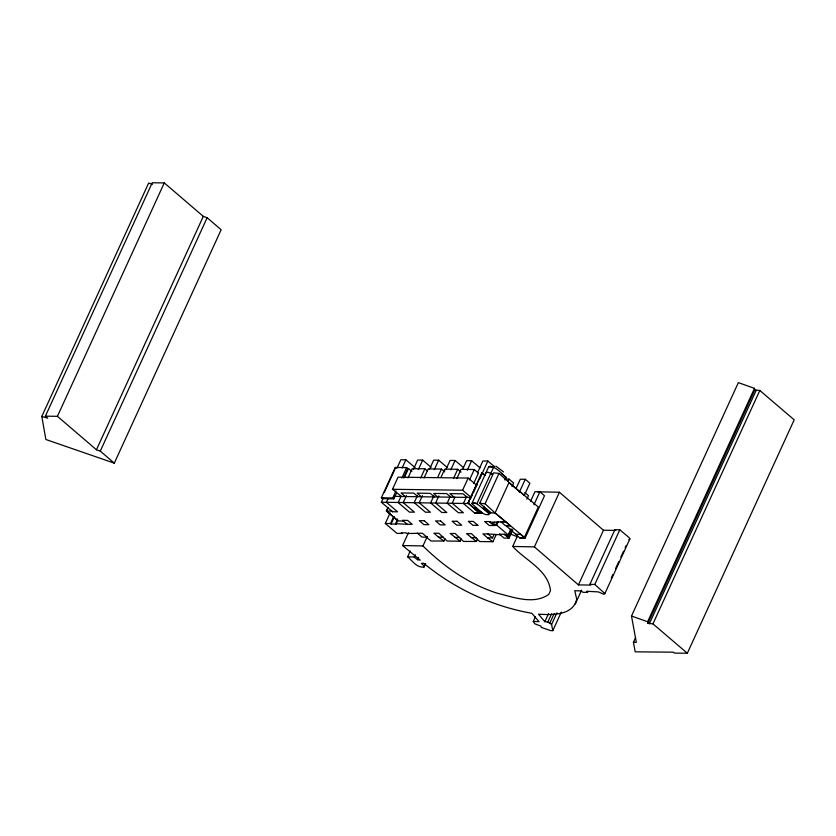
<?xml version="1.0" encoding="UTF-8"?>
<svg xmlns="http://www.w3.org/2000/svg" width="836" height="836" viewBox="0 0 836 836"><rect width="100%" height="100%" fill="white"/><g stroke="black" fill="none" stroke-linecap="round" stroke-linejoin="round"><path stroke-width="1.25" d="M506.114 477.022L504.871 480.021M535.406 616.78L533.274 621.43L534.862 623.855L540.944 626.112L541.32 627.418L550.684 630.626L552.815 630.668L551.582 624.482L547.852 622.005L544.853 621.691L538.499 614.188C552.021 614.941 572.806 615.808 576.725 599.224L574.74 590.686L581.365 590.968L582.88 592.285L587.76 592.379L586.579 591.261L598.471 591.919L603.822 594.292L604.867 593.591L629.884 538.948L629.1 537.611L619.81 529.805L614.899 529.7L589.882 584.354L590.686 585.054L578.439 584.897L534.403 546.89L512.708 546.441L517.494 535.97M41.8 416.432L47.736 418.188L45.384 416.171L152.236 182.77L164.284 182.917L203.315 216.367L207.14 217.726L221.153 229.754L114.292 463.154L45.865 439.496L41.8 416.432L148.662 183.032L152.34 184.338M45.384 416.171L57.423 416.318L164.284 182.917M114.292 463.154L100.278 451.126L96.453 449.768L203.315 216.367M100.278 451.126L207.14 217.726M396.525 493.041L393.85 498.873L382.282 498.622L381.341 497.817L395.24 467.46L406.641 467.575L407.749 468.515L403.474 477.858M384.257 492.54L394.853 469.414M381.373 502.237L386.41 502.3L397.57 511.799L392.596 511.757L381.373 502.237L383.536 497.514M397.058 467.993L400.841 459.727L405.878 459.8L415.178 467.711M388.04 498.758L386.41 502.3L468.4 503.523L469.477 501.161M392.492 489.3L462.601 490.209L471.18 497.451L401.614 496.49L392.492 489.3L398.051 477.157L468.16 478.067L476.739 485.308M402.085 468.066L405.878 459.8M397.267 520.149L386.378 511.015L387.977 507.515M388.291 507.494L386.378 511.015M381.341 497.817L392.742 497.932L395.95 490.931M401.834 478.077L406.641 467.575M404.258 477.774L408.501 468.526L411.887 471.473M417.373 533.138L421.971 537.078L426.945 537.151L422.316 533.201L407.048 533.546L406.254 532.877L401.29 532.814L402.032 533.441L396.922 533.378L385.312 523.472L390.119 512.959M407.978 477.931L412.221 468.672L424.887 468.797L427.363 470.908M400.893 496.647L398.187 502.551L409.41 512.113L414.426 512.165L403.213 502.624L406.421 495.612M413.329 469.487L417.645 460.051L422.671 460.113L431.083 467.272M385.312 523.472L390.506 523.535L393.714 516.523M390.506 523.535L391.07 524.026L394.279 517.014M418.345 469.56L422.671 460.113M397.643 520.588L396.045 524.088L395.532 523.66L397.675 518.989M420.654 478.046L424.887 468.797M424.019 478.077L428.251 468.829L441.471 469.1L444.721 471.891M417.446 495.581L414.196 502.666L425.399 512.196L430.383 512.238L419.181 502.708L422.431 495.623M429.338 469.613L433.665 460.166L438.639 460.197L447.051 467.345M434.323 469.644L438.639 460.197M410.277 550.966L407.623 556.776L414.217 557.048L417.488 559.712L420.257 560.141L402.576 545.553L408.438 532.762M437.761 477.199L441.471 469.1M441.032 477.241L444.742 469.142L457.71 469.268L461.075 472.11M433.863 495.852L430.624 502.938L441.836 512.478L446.821 512.51L435.619 502.979L438.869 495.894M445.755 469.874L450.081 460.427L455.087 460.469L463.489 467.617M450.761 469.916L455.087 460.469M414.217 557.048L415.283 554.717M453.478 478.526L457.71 469.268M402.576 545.553L422.943 545.95L427.206 536.649M417.488 559.712L418.543 557.393M456.801 478.62L461.033 469.362L474.284 469.518L478.422 473.134L473.657 483.542M449.883 497.284L447.176 503.188L458.368 512.708L463.374 512.75L452.182 503.22L454.878 497.315M462.851 468.944L466.634 460.678L471.64 460.72L480.031 467.857M467.314 470.166L471.64 460.72M407.623 556.776C412.43 560.883 416.777 567.978 424.03 567.048L425.628 563.558M462.601 490.209L468.16 478.067M469.508 479.927L474.284 469.518M426.945 537.151L426.412 537.14L431.031 540.996L443.885 541.028L444.961 538.697M466.624 496.49L463.416 503.491L474.639 513.032L482.215 513.085L485.768 514.631L488.861 514.704L489.269 514.109L487.43 511.987L490.074 512.008L479.739 503.199L493.648 472.842L498.977 473.427L519.229 491.411M477.471 472.8L482.874 460.991L487.858 461.023L493.47 465.798M474.639 513.032L482.215 513.085L476.499 508.309L474.022 508.288L479.624 513.074L467.93 503.126L481.829 472.768L485.12 475.172M467.93 503.126L482.32 472.768M470.563 498.81L472.183 495.267M473.26 492.906L477.042 484.64M479.749 478.735L487.858 461.023M468.421 503.136L478.704 511.925L480.846 511.945L482.215 513.085L471.849 503.596L488.527 467.157L490.324 466.07M494.849 466.174L493.595 467.282L476.917 503.711L472.998 503.053L471.849 503.596M443.477 537.214L438.524 537.161L433.915 533.211L438.848 533.264L447.061 541.007L460.124 541.237L461.19 538.896M479.739 503.199L485.068 503.784L498.977 473.427M530.609 501.182L534.935 491.735L539.878 491.787L544.497 495.738L525.039 538.238L520.096 538.196L506.062 525.687L510.409 525.729L495.079 512.949L508.978 482.591L538.311 507.003L524.402 537.36L495.079 512.949L488.475 512.886L483.25 508.392L484.169 506.365M460.124 541.237L450.228 533.483L455.16 533.525L463.531 541.425L476.426 541.477L477.502 539.136M507.954 481.463L509.03 479.101L513.649 483.051L512.019 486.594M505.331 521.779L490.293 522.228L494.18 525.551L489.248 525.489L484.629 521.549L489.572 521.601L493.48 524.621L494.546 522.291M493.48 524.621L495.852 524.653L496.918 522.312M510.817 529.052L508.142 534.894L496.563 525.008L493.543 524.987L496.25 524.998L497.326 522.667M496.563 525.008L498.162 521.497M492.508 537.903L487.89 533.953L482.936 533.901L487.545 537.851L492.508 537.903L494.128 534.361M515.99 488.663L520.316 479.216L525.269 479.289L529.878 483.218L524.465 495.027M476.426 541.477L466.54 533.65L471.494 533.702L479.749 541.55L492.947 541.718L496.156 534.706M519.323 492.268L525.269 479.289M487.89 533.953L500.189 534.779L499.479 534.173L504.421 534.225L507.922 537.224L511.13 530.223M507.922 537.224L512.029 529.052M499.479 534.173L504.108 538.133L509.03 538.165L512.813 529.899M526.868 499.207L528.488 495.664L524.809 492.508M533.932 504.777L539.878 491.787M534.403 546.89L559.43 492.237L603.467 530.254L615.704 530.4L614.899 529.7M544.853 621.691L548.573 613.551M547.852 622.005L551.582 613.864M549.91 622.904L554.174 613.603M551.582 624.482L556.912 612.861M552.815 630.668L561.332 612.057M578.439 584.897L603.467 530.254M575.241 604.073L581.626 590.122M589.882 584.354L594.793 584.458L619.81 529.805M611.273 578.01L612.872 574.52M615.536 568.71L618.734 561.74M620.855 557.079L623.52 551.269M625.119 547.779L626.185 545.459M687.338 653.23L674.474 653.104L673.419 652.184L635.214 651.829L633.427 642.341L636.321 642.372L631.493 616.038L738.355 382.637L754.48 388.343L754.772 389.931L647.921 623.332L652.947 623.865L687.338 653.23L794.2 419.829L759.809 390.464L754.772 389.931M633.427 642.341L635.6 637.607M647.921 623.332L647.618 621.744L754.48 388.343M649.311 623.823L756.162 390.422M652.947 623.865L759.809 390.464M505.55 478.265L505.947 477.669C501.37 473.385 496.605 466.77 489.677 466.613L488.527 467.157M628.85 539.638L629.884 538.948M472.998 503.053L472.235 503.408L473.312 502.54L476.614 503.481L488.475 512.886L490.753 512.876L485.58 508.466L483.25 508.392M520.096 538.196L524.402 537.36M438.524 537.161L443.885 541.028M487.545 537.851L492.947 541.718M407.268 524.297L412.211 524.339L407.602 520.4L402.638 520.337L407.268 524.297L395.532 523.66M505.32 479.059L509.03 479.101M510.409 525.729L505.466 525.677L500.858 521.727L505.811 521.789M515.467 534.246L520.42 534.298L525.039 538.238M471.149 537.59L476.112 537.652M391.07 524.026L396.045 524.088M454.815 537.412L459.79 537.475M394.467 496.344L401.614 496.49M537.726 491.787L559.43 492.237M508.142 534.894L505.111 534.821L508.288 537.235M533.274 621.43L539.084 621.65L531.8 613.279C492.289 606.299 454.606 588.816 423.695 563.234L421.375 563.391L423.685 565.554L424.03 567.048M489.677 466.613L493.595 467.282M631.493 616.038L647.618 621.744M510.629 534.183L517.359 536.733M496.061 466.258L503.544 471.943M490.816 473.354L492.467 474.336L488.193 472.288L486.489 472.288L486.134 473.051M501.307 473.395L505.153 476.457M392.596 511.757L391.802 511.099L386.692 511.005L398.187 520.933L403.412 520.995L402.638 520.337M594.793 584.458L604.867 593.591M450.803 497.117L446.591 493.564L433.623 493.439L437.468 496.887M454.021 497.138L449.914 493.648L463.154 493.804L467.303 497.43M481.829 472.768L484.755 475.256M395.24 467.46L396.18 468.264M417.895 496.605L413.768 493.083L401.102 492.968L405.22 496.553M519.71 491.432L524.318 495.372M489.572 521.601L494.18 525.551M504.421 534.225L509.03 538.165M434.417 496.877L430.352 493.397L417.133 493.115L421.135 496.636M392.742 497.932L393.85 498.873M57.423 416.318L96.453 449.768M485.068 503.784L495.079 512.949M512.708 546.441C525.165 560.298 548.28 569.88 550.485 590.634L548.73 594.448C533.41 605.076 513.126 597.082 496.835 593.09C468.588 583.894 443.958 566.651 422.943 545.95M440.541 520.964L435.598 520.922L440.196 524.851L445.17 524.924L440.541 520.964M457.073 521.256L452.13 521.215L456.749 525.154L461.702 525.217L457.073 521.256M477.878 525.363L472.936 525.311L468.306 521.361L473.26 521.413L477.878 525.363M424.228 520.723L419.296 520.671L423.904 524.621L428.858 524.684L424.228 520.723"/></g></svg>
